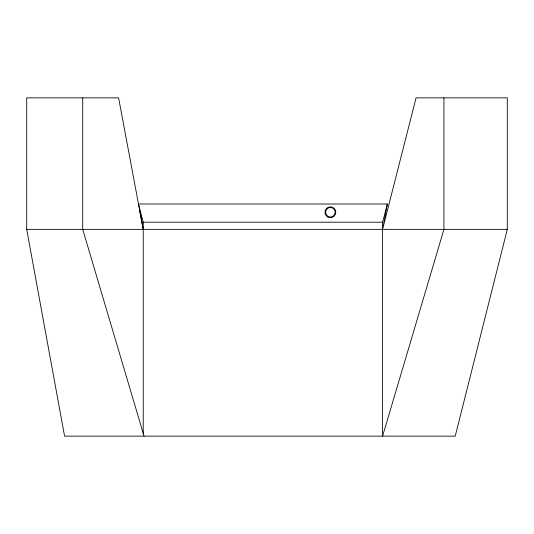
<?xml version="1.0" encoding="UTF-8"?>
<svg xmlns="http://www.w3.org/2000/svg" width="534" height="534" viewBox="0 0 534 534"><rect width="100%" height="100%" fill="white"/><g stroke="black" fill="none" stroke-linecap="round" stroke-linejoin="round"><path stroke-width="0.8" d="M143.232 433.394L143.232 222.197L138.446 203.995L387.384 203.995L382.591 229.36L416.066 97.862L507.3 97.862L507.3 229.36L455.235 436.138L64.567 436.138L26.7 229.36L26.7 97.862L118.615 97.862L143.232 229.36M443.928 97.862L443.928 229.36L382.591 436.138L382.591 222.197L387.384 203.995M143.232 222.197L382.591 222.197M26.7 229.36L507.3 229.36M144.047 436.138L82.71 229.36L82.71 97.862M139.367 208.901L142.918 227.724M327.682 216.938A5.4 5.4 0 0 0 335.786 212.265A5.4 5.4 0 0 0 327.682 207.586A5.4 5.4 0 0 0 327.682 216.938M327.996 216.403A4.779 4.779 0 0 0 335.158 212.265A4.779 4.779 0 0 0 327.996 208.126A4.779 4.779 0 0 0 327.996 216.403"/></g></svg>
